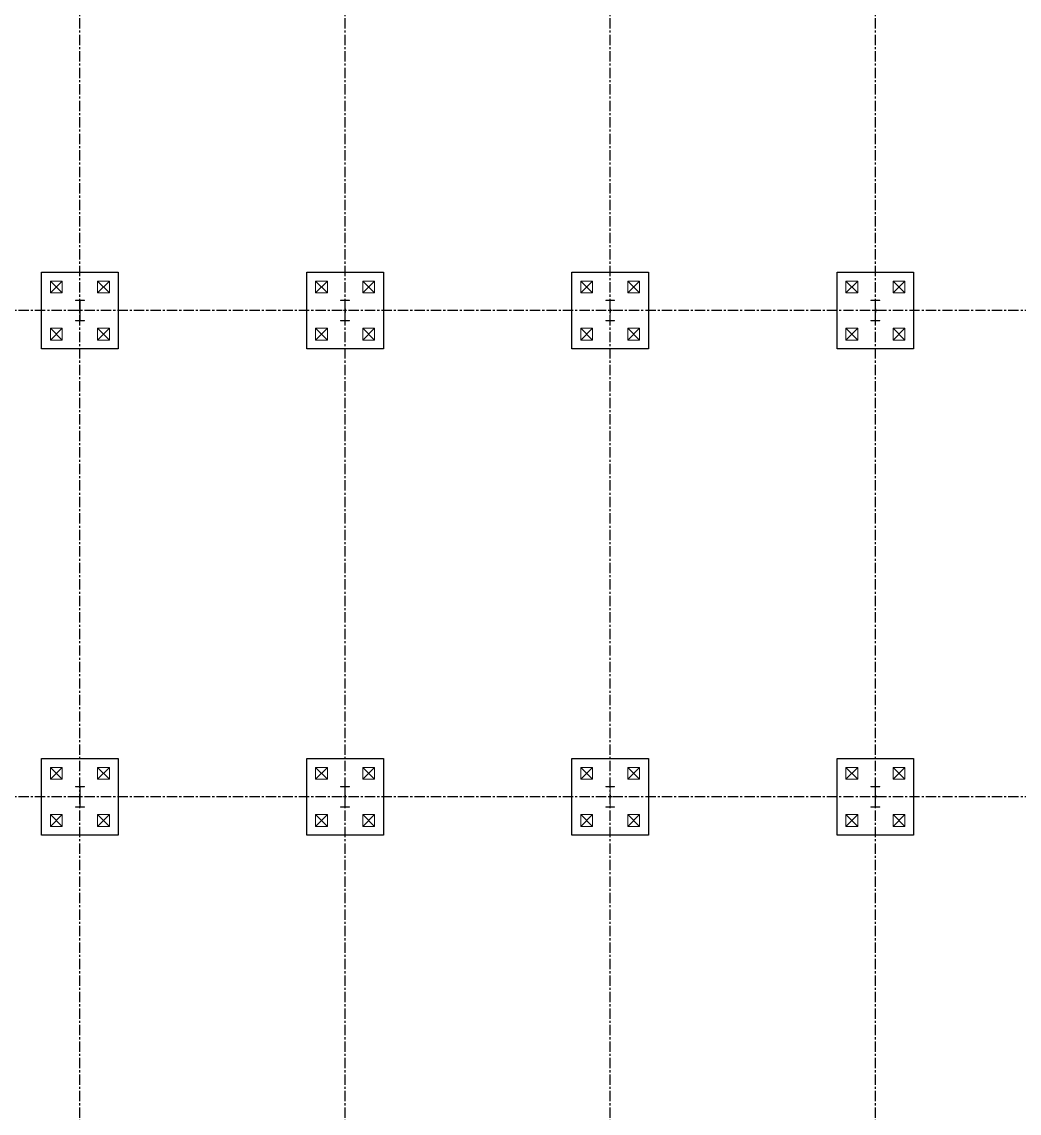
# Model space of a CAD drawing. Extents: x 782294 to 1727252, y -631030 to 17645.
# Drawn here: x 1046583 to 1080437, y -392118 to -355086 of the extents above; entities that cross this region are included whole.
import ezdxf

# ---------------------------------------------------------------- set-up
doc = ezdxf.new("R2010")
doc.units = 0
doc.linetypes.add('CENTER', pattern=[2, 1.25, -0.25, 0.25, -0.25])
for name, color, linetype in [('!ZN3-铝板幕墙-3', 3, 'Continuous'), ('DIM', 173, 'Continuous'), ('DOTE', 1, 'CENTER'), ('S-DOTE1', 140, 'CENTER'), ('S-HATCH1-W', 252, 'Continuous')]:
    doc.layers.add(name, color=color, linetype=linetype)
doc.layers.add('S-col', color=2, linetype='Continuous', lineweight=0)
doc.layers.add('S-zhuang', color=1, linetype='Continuous', lineweight=0)

# ---------------------------------------------------------------- blocks, each defined once
blk = doc.blocks.new('20250821100646')
at = {"layer": 'DOTE', "ltscale": 280}
for p, q in [((30300.00000025705, -10067.43605959264), (30300.00000025705, 92719.99995451071)), ((39300.00000025705, -10067.43605959258), (39300.00000025728, 92719.99995451077)), ((48300.00000025705, -10067.43605959264), (48300.00000025705, 92719.99995451071)), ((57300.00000025681, -10067.43605959252), (57300.00000025705, 92719.99995451083)), ((165204.1845321655, 32999.99999999901), (-11095.81546783447, 32999.99999999959)), ((165204.1845321655, 16499.99999999924), (-11095.81546783447, 16499.99999999983))]:
    blk.add_line(p, q, dxfattribs=at)
blk = doc.blocks.new('20250922145540')
at = {"layer": 'S-col'}
blk.add_lwpolyline([(-195789.9992261842, 766819.9996079458), (-195489.9992261842, 766819.9996079458), (-195489.9992261842, 766807.9996079458), (-195635.9992261842, 766807.9996079458), (-195635.9992261842, 766131.9996079458), (-195489.9992261842, 766131.9996079458), (-195489.9992261842, 766119.9996079458), (-195789.9992261842, 766119.9996079458), (-195789.9992261842, 766131.9996079458), (-195643.9992261842, 766131.9996079458), (-195643.9992261842, 766807.9996079458), (-195789.9992261842, 766807.9996079458)], close=True, dxfattribs=at)
blk = doc.blocks.new('S-ZHUANG-400')
at = {"layer": 'S-zhuang'}
for p, q in [((200, -200), (-200, 200)), ((-200, -200), (200, 200))]:
    blk.add_line(p, q, dxfattribs=at)
blk.add_lwpolyline([(-200, 200), (200, 200), (200, -200), (-200, -200)], close=True, dxfattribs=at)
blk = doc.blocks.new('CT4')
at = {"layer": 'S-DOTE1', "ltscale": 0.25}
for p, q in [((-100031.1277682723, -169182.0248201829), (-100031.1277682723, -169302.0248201829)), ((-99971.1277682723, -169242.0248201829), (-100091.1277682723, -169242.0248201829))]:
    blk.add_line(p, q, dxfattribs=at)
at = {"layer": 'S-HATCH1-W'}
blk.add_lwpolyline([(-101331.1277682728, -170542.0248201829), (-101331.1277682728, -167942.0248201829), (-98731.12776827184, -167942.0248201829), (-98731.12776827184, -170542.0248201829)], close=True, dxfattribs=at)
at = {"layer": 'S-zhuang', "rotation": 90}
for p in [(-100831.1277682728, -168442.0248201829), (-99231.12776827184, -168442.0248201829), (-100831.1277682728, -170042.0248201829), (-99231.12776827184, -170042.0248201829)]:
    blk.add_blockref('S-ZHUANG-400', p, dxfattribs=at)
blk = doc.blocks.new('A$C8df6222d')
for p in [(225939.9992264414, -733469.9996079463), (234939.9992264414, -733469.9996079463), (243939.9992264414, -733469.9996079463), (252939.9992264414, -733469.9996079463), (225939.9992264414, -749969.9996079463), (234939.9992264414, -749969.9996079463), (243939.9992264414, -749969.9996079463), (252939.9992264411, -749969.9996079463)]:
    blk.add_blockref('20250922145540', p)
at = {"layer": 'S-zhuang'}
for p in [(130331.1277685298, 202242.0248201826), (139331.1277685293, 202242.0248201826), (148331.1277685298, 202242.0248201826), (157331.1277685298, 202242.0248201823), (130331.1277685296, 185742.0248201828), (139331.1277685293, 185742.0248201828), (148331.1277685296, 185742.0248201828), (157331.1277685296, 185742.0248201826)]:
    blk.add_blockref('CT4', p, dxfattribs=at)

msp = doc.modelspace()

# ---------------------------------------------------------------- block references
at = {"layer": '!ZN3-铝板幕墙-3', "ltscale": 1750}
msp.add_blockref('A$C8df6222d', (1018254.948570974, -397885.7412019921), dxfattribs=at)
at = {"layer": 'DIM', "ltscale": 1500}
msp.add_blockref('20250821100646', (1018254.948570974, -397885.7412019921), dxfattribs=at)

doc.saveas('drawing.dxf')
